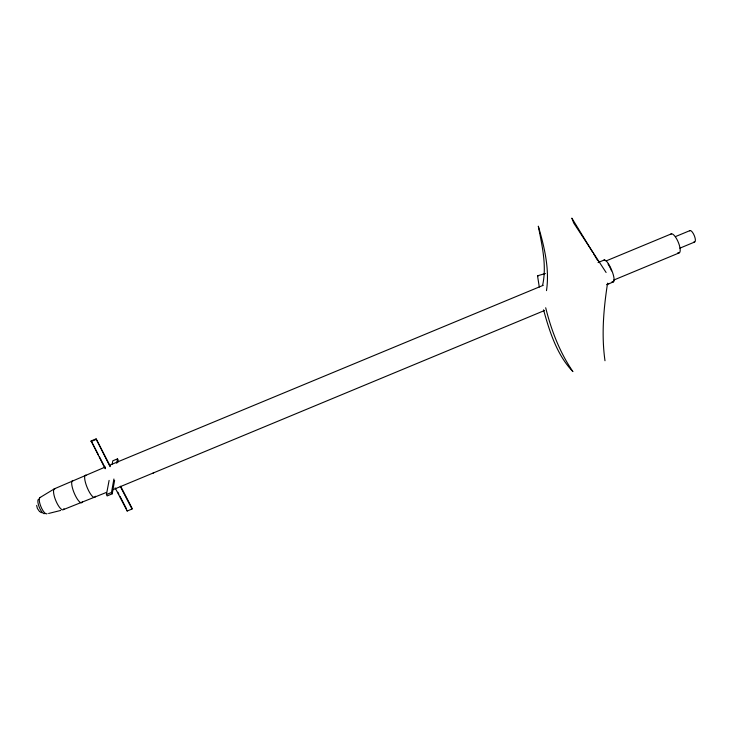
<?xml version="1.0" encoding="UTF-8"?>
<svg xmlns="http://www.w3.org/2000/svg" width="732" height="732" viewBox="0 0 732 732"><rect width="100%" height="100%" fill="white"/><g stroke="black" fill="none" stroke-linecap="round" stroke-linejoin="round"><path stroke-width="1.1" d="M115.125 487.869L127.185 511.028L132.016 509.024L132.108 508.347L120.624 486.204M127.185 511.028L127.286 510.35M607.569 283.156C603.598 308.748 601.338 334.963 604.989 360.739M109.105 480.402L106.433 494.567L107.147 495.921L112.216 493.816L114.604 480.338M117.797 462.368L118.191 460.126L117.532 458.836L112.81 460.794L112.197 464.061M112.216 493.816L111.502 492.453L113.908 479.012M116.727 463.319L117.532 458.836M546.493 290.622C549.714 268.992 544.343 246.858 538.313 226.188C542.046 245.54 546.978 265.826 542.568 285.471M110.075 466.696L96.112 438.889L91.161 440.938L105.17 468.736M545.386 273.484L537.526 275.808L539.301 287.045M39.894 497.614L54.269 488.894M54.397 488.811L105.307 467.016M91.006 441.542L95.965 439.484M109.526 465.259L543.199 285.324M598.071 262.559L604.394 259.933M606.023 260.958L671.464 233.81M675.462 236.601L690.102 230.534M679.9 248.148L694.522 242.082M613.517 280.164L678.848 253.034M106.506 492.389L63.593 509.536M112.838 489.763L544.434 310.542M606.7 284.684L613.032 282.058M106.433 494.567L111.502 492.453M60.664 510.451L48.614 513.471M120.213 486.698L120.798 486.533M607.386 284.034L609.564 283.421M153.144 473.028L153.656 472.89M39.711 511.567L41.376 512.729M537.736 275.534L538.166 276.028M39.199 511.11L37.369 508.401L36.655 505.4M606.105 272.487L573.705 222.995L571.848 218.127L592.902 252.558M593.478 253.51L597.687 260.61M91.161 440.938L98.491 455.02M99.534 457.033L105.298 468.105M117.861 492.243L118.904 494.256M119.957 496.269L126.233 508.337M96.112 438.889L110.193 466.064M120.524 486.853L132.016 509.024M543.547 309.819C549.54 331.569 557.043 355.203 572.9 371.591C559.742 352.357 551.269 330.288 545.697 307.769M608.036 264.078A10.349 2.626 67.3 0 1 610.451 268.37M610.827 269.193A10.349 2.626 67.3 0 1 611.531 270.877M603.726 260.382A11.922 3.029 67.3 0 1 611.952 270.84A11.922 3.029 67.3 0 1 612.043 281.692M95.352 496.241A12.005 3.129 67.6 0 1 87.593 488.509A12.005 3.129 67.6 0 1 86.065 475.159M670.722 234.258A10.34 3.312 67.3 0 1 678.601 243.024A10.34 3.312 67.3 0 1 677.832 252.778M689.626 230.809A6.204 2.095 67.3 0 1 694.467 236.033A6.204 2.095 67.3 0 1 693.89 241.944M82.524 501.566A12.005 3.285 67.6 0 1 74.563 493.908A12.005 3.285 67.6 0 1 73.209 480.494M63.977 508.649A11.373 3.312 67.6 0 1 56.181 501.493A11.373 3.312 67.6 0 1 55.12 488.702M47.04 513.672A8.83 2.708 67.6 0 1 40.818 506.379A8.83 2.708 67.6 0 1 40.58 497.44M44.725 513.525A7.796 2.406 67.6 0 1 39.208 507.084A7.796 2.406 67.6 0 1 39.016 499.187"/></g></svg>
